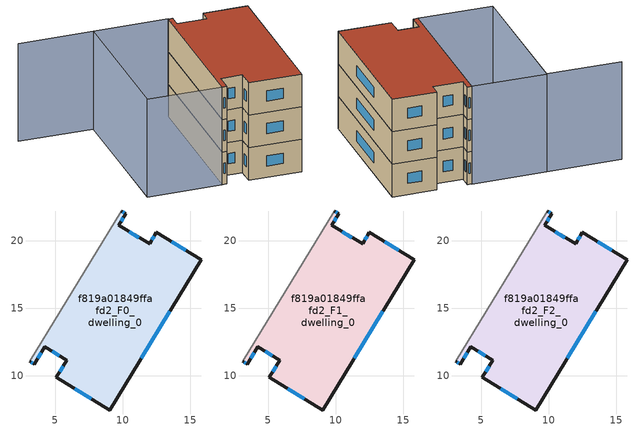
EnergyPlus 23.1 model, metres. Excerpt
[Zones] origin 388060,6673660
f819a01849ffafd2_F0_dwelling_0
 floor ground (EU_floor_Construction): 15.8,18.6 9.03,7.48 5.09,9.89 5.86,11.16 4.24,12.14 3.47,10.88 3.13,11.08 9.9,22.19 10.21,22 9.7,21.14 11.98,19.75 12.49,20.61 z0
 wall outside (EU_wall_Construction): 3.13,11.08 3.47,10.88 4.24,12.14 5.86,11.16 5.09,9.89 9.03,7.48 15.8,18.6 12.49,20.61 11.98,19.75 9.7,21.14 10.21,22 9.9,22.19 z0:3
 wall adiabatic (EU_wall_Construction): 9.9,22.19 3.13,11.08 z0:3
 window (EU_Window_Construction): 4.8,11.81 5.31,11.49 / 3.73,11.31 3.98,11.71 / 3.25,11.01 3.35,10.95 / 10.1,22.07 10.01,22.12 / 9.88,21.43 10.03,21.71 / 11.2,20.23 10.48,20.66 / 12.31,20.32 12.16,20.05 / 14.66,19.29 13.62,19.92 / 11.35,11.29 13.48,14.79 / 6.44,9.06 7.68,8.31 / 5.6,10.72 5.36,10.32 z1.03:1.97
f819a01849ffafd2_F1_dwelling_0
 floor to f819a01849ffafd2_F0_dwelling_0 (EU_floor_Construction): 15.8,18.6 9.03,7.48 5.09,9.89 5.86,11.16 4.24,12.14 3.47,10.88 3.13,11.08 9.9,22.19 10.21,22 9.7,21.14 11.98,19.75 12.49,20.61 z3
 wall outside (EU_wall_Construction): 3.13,11.08 3.47,10.88 4.24,12.14 5.86,11.16 5.09,9.89 9.03,7.48 15.8,18.6 12.49,20.61 11.98,19.75 9.7,21.14 10.21,22 9.9,22.19 z3:6
 wall adiabatic (EU_wall_Construction): 9.9,22.19 3.13,11.08 z3:6
 window (EU_Window_Construction): 4.8,11.81 5.31,11.49 / 3.73,11.31 3.98,11.71 / 3.25,11.01 3.35,10.95 / 10.1,22.07 10.01,22.12 / 9.88,21.43 10.03,21.71 / 11.2,20.23 10.48,20.66 / 12.31,20.32 12.16,20.05 / 14.66,19.29 13.62,19.92 / 11.35,11.29 13.48,14.79 / 6.44,9.06 7.68,8.31 / 5.6,10.72 5.36,10.32 z4.03:4.97
f819a01849ffafd2_F2_dwelling_0
 floor to f819a01849ffafd2_F1_dwelling_0 (EU_floor_Construction): 15.8,18.6 9.03,7.48 5.09,9.89 5.86,11.16 4.24,12.14 3.47,10.88 3.13,11.08 9.9,22.19 10.21,22 9.7,21.14 11.98,19.75 12.49,20.61 z6
 wall outside (EU_wall_Construction): 3.13,11.08 3.47,10.88 4.24,12.14 5.86,11.16 5.09,9.89 9.03,7.48 15.8,18.6 12.49,20.61 11.98,19.75 9.7,21.14 10.21,22 9.9,22.19 z6:9
 wall adiabatic (EU_wall_Construction): 9.9,22.19 3.13,11.08 z6:9
 window (EU_Window_Construction): 4.8,11.81 5.31,11.49 / 3.73,11.31 3.98,11.71 / 3.25,11.01 3.35,10.95 / 10.1,22.07 10.01,22.12 / 9.88,21.43 10.03,21.71 / 11.2,20.23 10.48,20.66 / 12.31,20.32 12.16,20.05 / 14.66,19.29 13.62,19.92 / 11.35,11.29 13.48,14.79 / 6.44,9.06 7.68,8.31 / 5.6,10.72 5.36,10.32 z7.03:7.97
 roof outside (EU_roof_Construction): 9.03,7.48 15.8,18.6 12.49,20.61 11.98,19.75 9.7,21.14 10.21,22 9.9,22.19 3.13,11.08 3.47,10.88 4.24,12.14 5.86,11.16 5.09,9.89 z9
shading: -1.26,28.99 4.32,25.59 / 4.32,25.59 -2.45,14.49 / 9.91,22.19 3.13,11.08 / 3.13,11.08 -2.45,14.49 / -2.45,14.49 4.32,25.6 / 4.32,25.6 9.91,22.19 z0:9
[Building]
EU S2 Campaign: North Axis=0; Terrain=City; Solar Distribution=FullExterior
[Site:Location]
Helsinki-Vantaa.AP: Latitude=60.317; Longitude=24.963; Time Zone=2; Elevation=54.6
[SizingPeriod:WeatherFileDays]
AnnualSizingPeriod: Begin Month=1; Begin Day of Month=1; End Month=12; End Day of Month=31; Day of Week for Start Day=Monday; Use Weather File Daylight Saving Period=No; Use Weather File Rain and Snow Indicators=No
[MATERIAL]
EU_InternalMass_Material: Roughness=MediumRough; Thickness=0.1; Conductivity=1; Density=1800; Specific Heat=900; Thermal Absorptance=0.9; Solar Absorptance=0.7; Visible Absorptance=0.7
[MATERIAL:NOMASS] Roughness=MediumRough; Thermal Absorptance=0.9; Solar Absorptance=0.7; Visible Absorptance=0.7
Name | Thermal Resistance
EU_wall_NoMass | 6.47353
EU_roof_NoMass | 12.2278
EU_floor_NoMass | 6.87813
[WINDOWMATERIAL:SIMPLEGLAZINGSYSTEM]
EU_Window_SimpleGlazing: UFactor=0.908678; Solar Heat Gain Coefficient=0.7; Visible Transmittance=0.7
[CONSTRUCTION]
EU_wall_Construction: EU_wall_NoMass
EU_roof_Construction: EU_roof_NoMass
EU_floor_Construction: EU_floor_NoMass
EU_Window_Construction: EU_Window_SimpleGlazing
EU_InternalMass_Construction: EU_InternalMass_Material
[ZONE] Type=1; Multiplier=1; Ceiling Height=autocalculate; Floor Area=autocalculate; Part of Total Floor Area=Yes
Name | Volume
f819a01849ffafd2_F0_dwelling_0 | 253.173
f819a01849ffafd2_F1_dwelling_0; f819a01849ffafd2_F2_dwelling_0 | 253.174
[INTERNALMASS] Construction=EU_InternalMass_Construction; Surface Area=84.3912
Name | Zone or ZoneList
f819a01849ffafd2_F0_dwelling_0_EU_InternalMass | f819a01849ffafd2_F0_dwelling_0
f819a01849ffafd2_F1_dwelling_0_EU_InternalMass | f819a01849ffafd2_F1_dwelling_0
f819a01849ffafd2_F2_dwelling_0_EU_InternalMass | f819a01849ffafd2_F2_dwelling_0
[OTHEREQUIPMENT] Fuel Type=Electricity; Design Level Calculation Method=Watts/Area; Power per Zone Floor Area=1; Fraction Latent=0; Fraction Radiant=0; Fraction Lost=0; Carbon Dioxide Generation Rate=0; EndUse Subcategory=EU_Step8_InternalGains
Name | Zone or ZoneList or Space or SpaceList | Schedule
EU_Step8_InternalGain_f819a01849ffafd2_F0_dwelling_0_f000 | f819a01849ffafd2_F0_dwelling_0 | EU_Step8_GainSchedule_f819a01849ffafd2_F0_dwelling_0_f000
EU_Step8_InternalGain_f819a01849ffafd2_F1_dwelling_0_f000 | f819a01849ffafd2_F1_dwelling_0 | EU_Step8_GainSchedule_f819a01849ffafd2_F1_dwelling_0_f000
EU_Step8_InternalGain_f819a01849ffafd2_F2_dwelling_0_f000 | f819a01849ffafd2_F2_dwelling_0 | EU_Step8_GainSchedule_f819a01849ffafd2_F2_dwelling_0_f000
[ZONEVENTILATION:DESIGNFLOWRATE] Schedule=EU_AlwaysOn; Design Flow Rate Calculation Method=AirChanges/Hour; Air Changes per Hour=0.545207; Ventilation Type=Natural; Fan Pressure Rise=0; Fan Total Efficiency=1; Constant Term Coefficient=1; Temperature Term Coefficient=0; Velocity Term Coefficient=0; Velocity Squared Term Coefficient=0; Minimum Indoor Temperature=-100; Maximum Indoor Temperature=100; Delta Temperature=-100; Minimum Outdoor Temperature=-100; Maximum Outdoor Temperature=100; Maximum Wind Speed=40
Name | Zone or ZoneList or Space or SpaceList
EU_ConstantAir_f819a01849ffafd2_F0_dwelling_0 | f819a01849ffafd2_F0_dwelling_0
EU_ConstantAir_f819a01849ffafd2_F1_dwelling_0 | f819a01849ffafd2_F1_dwelling_0
EU_ConstantAir_f819a01849ffafd2_F2_dwelling_0 | f819a01849ffafd2_F2_dwelling_0
[HVACTEMPLATE:THERMOSTAT] Constant Heating Setpoint=20; Constant Cooling Setpoint=50
EU_HeatOnly_f819a01849ffafd2_F0_dwelling_0; EU_HeatOnly_f819a01849ffafd2_F1_dwelling_0; EU_HeatOnly_f819a01849ffafd2_F2_dwelling_0
[HVACTEMPLATE:ZONE:IDEALLOADSAIRSYSTEM] System Availability Schedule=EU_AlwaysOn; Maximum Heating Supply Air Temperature=50; Minimum Cooling Supply Air Temperature=13; Maximum Heating Supply Air Humidity Ratio=0.0156; Minimum Cooling Supply Air Humidity Ratio=0.0077; Heating Limit=NoLimit; Cooling Limit=NoLimit; Heating Availability Schedule=EU_AlwaysOn; Cooling Availability Schedule=EU_CoolingOff; Dehumidification Control Type=ConstantSensibleHeatRatio; Cooling Sensible Heat Ratio=0.7; Dehumidification Setpoint=60; Humidification Control Type=None; Humidification Setpoint=30; Outdoor Air Method=None; Outdoor Air Flow Rate per Person=0.00944; Outdoor Air Flow Rate per Zone Floor Area=0; Outdoor Air Flow Rate per Zone=0; Demand Controlled Ventilation Type=None; Outdoor Air Economizer Type=NoEconomizer; Heat Recovery Type=None; Sensible Heat Recovery Effectiveness=0.7; Latent Heat Recovery Effectiveness=0.65
Name | Template Thermostat
f819a01849ffafd2_F0_dwelling_0 | EU_HeatOnly_f819a01849ffafd2_F0_dwelling_0
f819a01849ffafd2_F1_dwelling_0 | EU_HeatOnly_f819a01849ffafd2_F1_dwelling_0
f819a01849ffafd2_F2_dwelling_0 | EU_HeatOnly_f819a01849ffafd2_F2_dwelling_0
[SIZING:ZONE] Zone Cooling Design Supply Air Temperature Input Method=SupplyAirTemperature; Zone Cooling Design Supply Air Temperature=13; Zone Heating Design Supply Air Temperature Input Method=SupplyAirTemperature; Zone Heating Design Supply Air Temperature=50; Zone Cooling Design Supply Air Humidity Ratio=0.008; Zone Heating Design Supply Air Humidity Ratio=0.008; Cooling Design Air Flow Method=DesignDay; Cooling Design Air Flow Rate=0; Cooling Minimum Air Flow per Zone Floor Area=0.000762; Cooling Minimum Air Flow=0; Cooling Minimum Air Flow Fraction=0.2; Heating Design Air Flow Method=DesignDay; Heating Design Air Flow Rate=0; Heating Maximum Air Flow per Zone Floor Area=0.002032; Heating Maximum Air Flow=0.141576; Heating Maximum Air Flow Fraction=0.3; Account for Dedicated Outdoor Air System=No; Dedicated Outdoor Air System Control Strategy=NeutralSupplyAir; Dedicated Outdoor Air Low Setpoint Temperature for Design=autosize; Dedicated Outdoor Air High Setpoint Temperature for Design=autosize; Zone Load Sizing Method=Sensible Load Only No Latent Load; Zone Latent Cooling Design Supply Air Humidity Ratio Input Method=HumidityRatioDifference; Zone Cooling Design Supply Air Humidity Ratio Difference=0.005; Zone Latent Heating Design Supply Air Humidity Ratio Input Method=HumidityRatioDifference; Zone Humidification Design Supply Air Humidity Ratio Difference=0.005
f819a01849ffafd2_F0_dwelling_0; f819a01849ffafd2_F1_dwelling_0; f819a01849ffafd2_F2_dwelling_0
[SCHEDULE:CONSTANT]
Name | Hourly Value
EU_AlwaysOn | 1
EU_CoolingOff | 0
[SCHEDULE:FILE] Column Number=1; Rows to Skip at Top=0; Number of Hours of Data=8760; Column Separator=Comma; Interpolate to Timestep=No; Minutes per Item=60; Adjust Schedule for Daylight Savings=Yes
Name | File
EU_Step8_GainSchedule_f819a01849ffafd2_F0_dwelling_0_f000 | ../../schedules/f819a01849ffafd2/f819a01849ffafd2_F0_dwelling_0_f000_gain.csv
EU_Step8_GainSchedule_f819a01849ffafd2_F1_dwelling_0_f000 | ../../schedules/f819a01849ffafd2/f819a01849ffafd2_F1_dwelling_0_f000_gain.csv
EU_Step8_GainSchedule_f819a01849ffafd2_F2_dwelling_0_f000 | ../../schedules/f819a01849ffafd2/f819a01849ffafd2_F2_dwelling_0_f000_gain.csv
